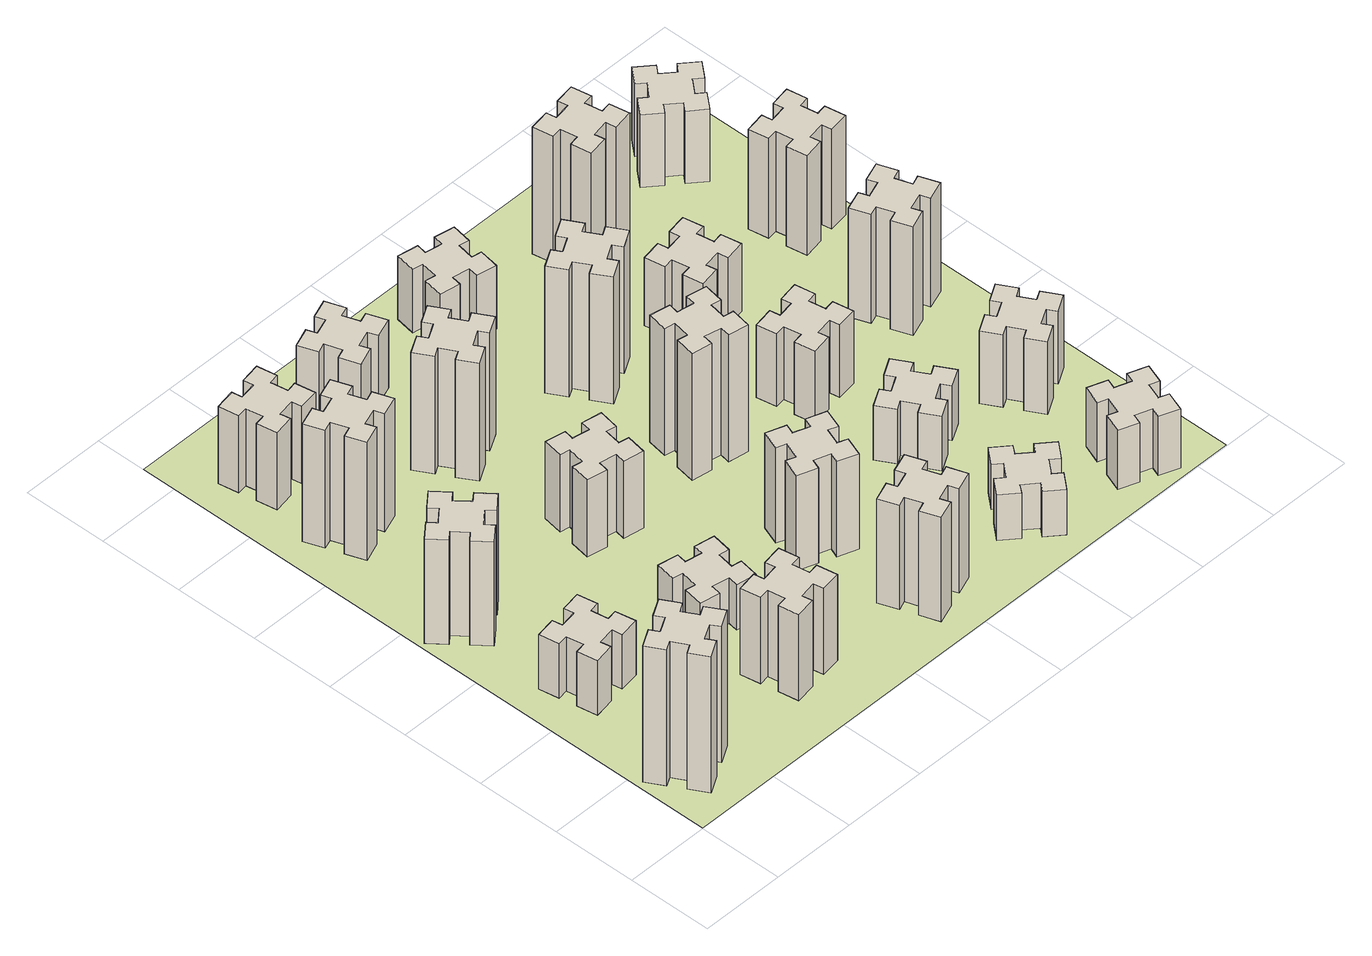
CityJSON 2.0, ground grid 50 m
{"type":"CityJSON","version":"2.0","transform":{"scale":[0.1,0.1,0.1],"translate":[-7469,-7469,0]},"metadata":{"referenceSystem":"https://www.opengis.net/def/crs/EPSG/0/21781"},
"CityObjects":{
"building1":{"type":"Building","attributes":{"class":"1000","function":"1000","usage":"1000","yearOfConstruction":2016,"roofType":"1000","measuredHeight":90,"storeysAboveGround":30,"storeysBelowGround":0},"geometry":[{"type":"Solid","lod":"1","boundaries":[[[[0,1,2,3,4,5,6,7,8,9,10,11,12,13,14,15,16,17,18,19]],[[17,16,20,21]],[[16,15,22,20]],[[15,14,23,22]],[[14,13,24,23]],[[13,12,25,24]],[[12,11,26,25]],[[11,10,27,26]],[[10,9,28,27]],[[9,8,29,28]],[[8,7,30,29]],[[7,6,31,30]],[[6,5,32,31]],[[5,4,33,32]],[[4,3,34,33]],[[3,2,35,34]],[[2,1,36,35]],[[1,0,37,36]],[[0,19,38,37]],[[19,18,39,38]],[[18,17,21,39]],[[24,25,26,27,28,29,30,31,32,33,34,35,36,37,38,39,21,20,22,23]]]]}]},
"building2":{"type":"Building","attributes":{"class":"1000","function":"1000","usage":"1000","yearOfConstruction":2016,"roofType":"1000","measuredHeight":36,"storeysAboveGround":30,"storeysBelowGround":0},"geometry":[{"type":"Solid","lod":"1","boundaries":[[[[40,41,42,43,44,45,46,47,48,49,50,51,52,53,54,55,56,57,58,59]],[[57,56,60,61]],[[56,55,62,60]],[[55,54,63,62]],[[54,53,64,63]],[[53,52,65,64]],[[52,51,66,65]],[[51,50,67,66]],[[50,49,68,67]],[[49,48,69,68]],[[48,47,70,69]],[[47,46,71,70]],[[46,45,72,71]],[[45,44,73,72]],[[44,43,74,73]],[[43,42,75,74]],[[42,41,76,75]],[[41,40,77,76]],[[40,59,78,77]],[[59,58,79,78]],[[58,57,61,79]],[[64,65,66,67,68,69,70,71,72,73,74,75,76,77,78,79,61,60,62,63]]]]}]},
"building3":{"type":"Building","attributes":{"class":"1000","function":"1000","usage":"1000","yearOfConstruction":2016,"roofType":"1000","measuredHeight":69,"storeysAboveGround":30,"storeysBelowGround":0},"geometry":[{"type":"Solid","lod":"1","boundaries":[[[[80,81,82,83,84,85,86,87,88,89,90,91,92,93,94,95,96,97,98,99]],[[97,96,100,101]],[[96,95,102,100]],[[95,94,103,102]],[[94,93,104,103]],[[93,92,105,104]],[[92,91,106,105]],[[91,90,107,106]],[[90,89,108,107]],[[89,88,109,108]],[[88,87,110,109]],[[87,86,111,110]],[[86,85,112,111]],[[85,84,113,112]],[[84,83,114,113]],[[83,82,115,114]],[[82,81,116,115]],[[81,80,117,116]],[[80,99,118,117]],[[99,98,119,118]],[[98,97,101,119]],[[104,105,106,107,108,109,110,111,112,113,114,115,116,117,118,119,101,100,102,103]]]]}]},
"building4":{"type":"Building","attributes":{"class":"1000","function":"1000","usage":"1000","yearOfConstruction":2016,"roofType":"1000","measuredHeight":78,"storeysAboveGround":30,"storeysBelowGround":0},"geometry":[{"type":"Solid","lod":"1","boundaries":[[[[120,121,122,123,124,125,126,127,128,129,130,131,132,133,134,135,136,137,138,139]],[[137,136,140,141]],[[136,135,142,140]],[[135,134,143,142]],[[134,133,144,143]],[[133,132,145,144]],[[132,131,146,145]],[[131,130,147,146]],[[130,129,148,147]],[[129,128,149,148]],[[128,127,150,149]],[[127,126,151,150]],[[126,125,152,151]],[[125,124,153,152]],[[124,123,154,153]],[[123,122,155,154]],[[122,121,156,155]],[[121,120,157,156]],[[120,139,158,157]],[[139,138,159,158]],[[138,137,141,159]],[[144,145,146,147,148,149,150,151,152,153,154,155,156,157,158,159,141,140,142,143]]]]}]},
"building5":{"type":"Building","attributes":{"class":"1000","function":"1000","usage":"1000","yearOfConstruction":2016,"roofType":"1000","measuredHeight":57,"storeysAboveGround":30,"storeysBelowGround":0},"geometry":[{"type":"Solid","lod":"1","boundaries":[[[[160,161,162,163,164,165,166,167,168,169,170,171,172,173,174,175,176,177,178,179]],[[177,176,180,181]],[[176,175,182,180]],[[175,174,183,182]],[[174,173,184,183]],[[173,172,185,184]],[[172,171,186,185]],[[171,170,187,186]],[[170,169,188,187]],[[169,168,189,188]],[[168,167,190,189]],[[167,166,191,190]],[[166,165,192,191]],[[165,164,193,192]],[[164,163,194,193]],[[163,162,195,194]],[[162,161,196,195]],[[161,160,197,196]],[[160,179,198,197]],[[179,178,199,198]],[[178,177,181,199]],[[184,185,186,187,188,189,190,191,192,193,194,195,196,197,198,199,181,180,182,183]]]]}]},
"building6":{"type":"Building","attributes":{"class":"1000","function":"1000","usage":"1000","yearOfConstruction":2016,"roofType":"1000","measuredHeight":51,"storeysAboveGround":30,"storeysBelowGround":0},"geometry":[{"type":"Solid","lod":"1","boundaries":[[[[200,201,202,203,204,205,206,207,208,209,210,211,212,213,214,215,216,217,218,219]],[[217,216,220,221]],[[216,215,222,220]],[[215,214,223,222]],[[214,213,224,223]],[[213,212,225,224]],[[212,211,226,225]],[[211,210,227,226]],[[210,209,228,227]],[[209,208,229,228]],[[208,207,230,229]],[[207,206,231,230]],[[206,205,232,231]],[[205,204,233,232]],[[204,203,234,233]],[[203,202,235,234]],[[202,201,236,235]],[[201,200,237,236]],[[200,219,238,237]],[[219,218,239,238]],[[218,217,221,239]],[[224,225,226,227,228,229,230,231,232,233,234,235,236,237,238,239,221,220,222,223]]]]}]},
"building7":{"type":"Building","attributes":{"class":"1000","function":"1000","usage":"1000","yearOfConstruction":2016,"roofType":"1000","measuredHeight":30,"storeysAboveGround":30,"storeysBelowGround":0},"geometry":[{"type":"Solid","lod":"1","boundaries":[[[[240,241,242,243,244,245,246,247,248,249,250,251,252,253,254,255,256,257,258,259]],[[257,256,260,261]],[[256,255,262,260]],[[255,254,263,262]],[[254,253,264,263]],[[253,252,265,264]],[[252,251,266,265]],[[251,250,267,266]],[[250,249,268,267]],[[249,248,269,268]],[[248,247,270,269]],[[247,246,271,270]],[[246,245,272,271]],[[245,244,273,272]],[[244,243,274,273]],[[243,242,275,274]],[[242,241,276,275]],[[241,240,277,276]],[[240,259,278,277]],[[259,258,279,278]],[[258,257,261,279]],[[264,265,266,267,268,269,270,271,272,273,274,275,276,277,278,279,261,260,262,263]]]]}]},
"building8":{"type":"Building","attributes":{"class":"1000","function":"1000","usage":"1000","yearOfConstruction":2016,"roofType":"1000","measuredHeight":51,"storeysAboveGround":30,"storeysBelowGround":0},"geometry":[{"type":"Solid","lod":"1","boundaries":[[[[280,281,282,283,284,285,286,287,288,289,290,291,292,293,294,295,296,297,298,299]],[[297,296,300,301]],[[296,295,302,300]],[[295,294,303,302]],[[294,293,304,303]],[[293,292,305,304]],[[292,291,306,305]],[[291,290,307,306]],[[290,289,308,307]],[[289,288,309,308]],[[288,287,310,309]],[[287,286,311,310]],[[286,285,312,311]],[[285,284,313,312]],[[284,283,314,313]],[[283,282,315,314]],[[282,281,316,315]],[[281,280,317,316]],[[280,299,318,317]],[[299,298,319,318]],[[298,297,301,319]],[[304,305,306,307,308,309,310,311,312,313,314,315,316,317,318,319,301,300,302,303]]]]}]},
"building9":{"type":"Building","attributes":{"class":"1000","function":"1000","usage":"1000","yearOfConstruction":2016,"roofType":"1000","measuredHeight":78,"storeysAboveGround":30,"storeysBelowGround":0},"geometry":[{"type":"Solid","lod":"1","boundaries":[[[[320,321,322,323,324,325,326,327,328,329,330,331,332,333,334,335,336,337,338,339]],[[337,336,340,341]],[[336,335,342,340]],[[335,334,343,342]],[[334,333,344,343]],[[333,332,345,344]],[[332,331,346,345]],[[331,330,347,346]],[[330,329,348,347]],[[329,328,349,348]],[[328,327,350,349]],[[327,326,351,350]],[[326,325,352,351]],[[325,324,353,352]],[[324,323,354,353]],[[323,322,355,354]],[[322,321,356,355]],[[321,320,357,356]],[[320,339,358,357]],[[339,338,359,358]],[[338,337,341,359]],[[344,345,346,347,348,349,350,351,352,353,354,355,356,357,358,359,341,340,342,343]]]]}]},
"building10":{"type":"Building","attributes":{"class":"1000","function":"1000","usage":"1000","yearOfConstruction":2016,"roofType":"1000","measuredHeight":45,"storeysAboveGround":30,"storeysBelowGround":0},"geometry":[{"type":"Solid","lod":"1","boundaries":[[[[360,361,362,363,364,365,366,367,368,369,370,371,372,373,374,375,376,377,378,379]],[[377,376,380,381]],[[376,375,382,380]],[[375,374,383,382]],[[374,373,384,383]],[[373,372,385,384]],[[372,371,386,385]],[[371,370,387,386]],[[370,369,388,387]],[[369,368,389,388]],[[368,367,390,389]],[[367,366,391,390]],[[366,365,392,391]],[[365,364,393,392]],[[364,363,394,393]],[[363,362,395,394]],[[362,361,396,395]],[[361,360,397,396]],[[360,379,398,397]],[[379,378,399,398]],[[378,377,381,399]],[[384,385,386,387,388,389,390,391,392,393,394,395,396,397,398,399,381,380,382,383]]]]}]},
"building11":{"type":"Building","attributes":{"class":"1000","function":"1000","usage":"1000","yearOfConstruction":2016,"roofType":"1000","measuredHeight":69,"storeysAboveGround":30,"storeysBelowGround":0},"geometry":[{"type":"Solid","lod":"1","boundaries":[[[[400,401,402,403,404,405,406,407,408,409,410,411,412,413,414,415,416,417,418,419]],[[417,416,420,421]],[[416,415,422,420]],[[415,414,423,422]],[[414,413,424,423]],[[413,412,425,424]],[[412,411,426,425]],[[411,410,427,426]],[[410,409,428,427]],[[409,408,429,428]],[[408,407,430,429]],[[407,406,431,430]],[[406,405,432,431]],[[405,404,433,432]],[[404,403,434,433]],[[403,402,435,434]],[[402,401,436,435]],[[401,400,437,436]],[[400,419,438,437]],[[419,418,439,438]],[[418,417,421,439]],[[424,425,426,427,428,429,430,431,432,433,434,435,436,437,438,439,421,420,422,423]]]]}]},
"building12":{"type":"Building","attributes":{"class":"1000","function":"1000","usage":"1000","yearOfConstruction":2016,"roofType":"1000","measuredHeight":63,"storeysAboveGround":30,"storeysBelowGround":0},"geometry":[{"type":"Solid","lod":"1","boundaries":[[[[440,441,442,443,444,445,446,447,448,449,450,451,452,453,454,455,456,457,458,459]],[[457,456,460,461]],[[456,455,462,460]],[[455,454,463,462]],[[454,453,464,463]],[[453,452,465,464]],[[452,451,466,465]],[[451,450,467,466]],[[450,449,468,467]],[[449,448,469,468]],[[448,447,470,469]],[[447,446,471,470]],[[446,445,472,471]],[[445,444,473,472]],[[444,443,474,473]],[[443,442,475,474]],[[442,441,476,475]],[[441,440,477,476]],[[440,459,478,477]],[[459,458,479,478]],[[458,457,461,479]],[[464,465,466,467,468,469,470,471,472,473,474,475,476,477,478,479,461,460,462,463]]]]}]},
"building13":{"type":"Building","attributes":{"class":"1000","function":"1000","usage":"1000","yearOfConstruction":2016,"roofType":"1000","measuredHeight":84,"storeysAboveGround":30,"storeysBelowGround":0},"geometry":[{"type":"Solid","lod":"1","boundaries":[[[[480,481,482,483,484,485,486,487,488,489,490,491,492,493,494,495,496,497,498,499]],[[497,496,500,501]],[[496,495,502,500]],[[495,494,503,502]],[[494,493,504,503]],[[493,492,505,504]],[[492,491,506,505]],[[491,490,507,506]],[[490,489,508,507]],[[489,488,509,508]],[[488,487,510,509]],[[487,486,511,510]],[[486,485,512,511]],[[485,484,513,512]],[[484,483,514,513]],[[483,482,515,514]],[[482,481,516,515]],[[481,480,517,516]],[[480,499,518,517]],[[499,498,519,518]],[[498,497,501,519]],[[504,505,506,507,508,509,510,511,512,513,514,515,516,517,518,519,501,500,502,503]]]]}]},
"building14":{"type":"Building","attributes":{"class":"1000","function":"1000","usage":"1000","yearOfConstruction":2016,"roofType":"1000","measuredHeight":84,"storeysAboveGround":30,"storeysBelowGround":0},"geometry":[{"type":"Solid","lod":"1","boundaries":[[[[520,521,522,523,524,525,526,527,528,529,530,531,532,533,534,535,536,537,538,539]],[[537,536,540,541]],[[536,535,542,540]],[[535,534,543,542]],[[534,533,544,543]],[[533,532,545,544]],[[532,531,546,545]],[[531,530,547,546]],[[530,529,548,547]],[[529,528,549,548]],[[528,527,550,549]],[[527,526,551,550]],[[526,525,552,551]],[[525,524,553,552]],[[524,523,554,553]],[[523,522,555,554]],[[522,521,556,555]],[[521,520,557,556]],[[520,539,558,557]],[[539,538,559,558]],[[538,537,541,559]],[[544,545,546,547,548,549,550,551,552,553,554,555,556,557,558,559,541,540,542,543]]]]}]},
"building15":{"type":"Building","attributes":{"class":"1000","function":"1000","usage":"1000","yearOfConstruction":2016,"roofType":"1000","measuredHeight":42,"storeysAboveGround":30,"storeysBelowGround":0},"geometry":[{"type":"Solid","lod":"1","boundaries":[[[[560,561,562,563,564,565,566,567,568,569,570,571,572,573,574,575,576,577,578,579]],[[577,576,580,581]],[[576,575,582,580]],[[575,574,583,582]],[[574,573,584,583]],[[573,572,585,584]],[[572,571,586,585]],[[571,570,587,586]],[[570,569,588,587]],[[569,568,589,588]],[[568,567,590,589]],[[567,566,591,590]],[[566,565,592,591]],[[565,564,593,592]],[[564,563,594,593]],[[563,562,595,594]],[[562,561,596,595]],[[561,560,597,596]],[[560,579,598,597]],[[579,578,599,598]],[[578,577,581,599]],[[584,585,586,587,588,589,590,591,592,593,594,595,596,597,598,599,581,580,582,583]]]]}]},
"building16":{"type":"Building","attributes":{"class":"1000","function":"1000","usage":"1000","yearOfConstruction":2016,"roofType":"1000","measuredHeight":30,"storeysAboveGround":30,"storeysBelowGround":0},"geometry":[{"type":"Solid","lod":"1","boundaries":[[[[600,601,602,603,604,605,606,607,608,609,610,611,612,613,614,615,616,617,618,619]],[[617,616,620,621]],[[616,615,622,620]],[[615,614,623,622]],[[614,613,624,623]],[[613,612,625,624]],[[612,611,626,625]],[[611,610,627,626]],[[610,609,628,627]],[[609,608,629,628]],[[608,607,630,629]],[[607,606,631,630]],[[606,605,632,631]],[[605,604,633,632]],[[604,603,634,633]],[[603,602,635,634]],[[602,601,636,635]],[[601,600,637,636]],[[600,619,638,637]],[[619,618,639,638]],[[618,617,621,639]],[[624,625,626,627,628,629,630,631,632,633,634,635,636,637,638,639,621,620,622,623]]]]}]},
"building17":{"type":"Building","attributes":{"class":"1000","function":"1000","usage":"1000","yearOfConstruction":2016,"roofType":"1000","measuredHeight":36,"storeysAboveGround":30,"storeysBelowGround":0},"geometry":[{"type":"Solid","lod":"1","boundaries":[[[[640,641,642,643,644,645,646,647,648,649,650,651,652,653,654,655,656,657,658,659]],[[657,656,660,661]],[[656,655,662,660]],[[655,654,663,662]],[[654,653,664,663]],[[653,652,665,664]],[[652,651,666,665]],[[651,650,667,666]],[[650,649,668,667]],[[649,648,669,668]],[[648,647,670,669]],[[647,646,671,670]],[[646,645,672,671]],[[645,644,673,672]],[[644,643,674,673]],[[643,642,675,674]],[[642,641,676,675]],[[641,640,677,676]],[[640,659,678,677]],[[659,658,679,678]],[[658,657,661,679]],[[664,665,666,667,668,669,670,671,672,673,674,675,676,677,678,679,661,660,662,663]]]]}]},
"building18":{"type":"Building","attributes":{"class":"1000","function":"1000","usage":"1000","yearOfConstruction":2016,"roofType":"1000","measuredHeight":48,"storeysAboveGround":30,"storeysBelowGround":0},"geometry":[{"type":"Solid","lod":"1","boundaries":[[[[680,681,682,683,684,685,686,687,688,689,690,691,692,693,694,695,696,697,698,699]],[[697,696,700,701]],[[696,695,702,700]],[[695,694,703,702]],[[694,693,704,703]],[[693,692,705,704]],[[692,691,706,705]],[[691,690,707,706]],[[690,689,708,707]],[[689,688,709,708]],[[688,687,710,709]],[[687,686,711,710]],[[686,685,712,711]],[[685,684,713,712]],[[684,683,714,713]],[[683,682,715,714]],[[682,681,716,715]],[[681,680,717,716]],[[680,699,718,717]],[[699,698,719,718]],[[698,697,701,719]],[[704,705,706,707,708,709,710,711,712,713,714,715,716,717,718,719,701,700,702,703]]]]}]},
"building19":{"type":"Building","attributes":{"class":"1000","function":"1000","usage":"1000","yearOfConstruction":2016,"roofType":"1000","measuredHeight":45,"storeysAboveGround":30,"storeysBelowGround":0},"geometry":[{"type":"Solid","lod":"1","boundaries":[[[[720,721,722,723,724,725,726,727,728,729,730,731,732,733,734,735,736,737,738,739]],[[737,736,740,741]],[[736,735,742,740]],[[735,734,743,742]],[[734,733,744,743]],[[733,732,745,744]],[[732,731,746,745]],[[731,730,747,746]],[[730,729,748,747]],[[729,728,749,748]],[[728,727,750,749]],[[727,726,751,750]],[[726,725,752,751]],[[725,724,753,752]],[[724,723,754,753]],[[723,722,755,754]],[[722,721,756,755]],[[721,720,757,756]],[[720,739,758,757]],[[739,738,759,758]],[[738,737,741,759]],[[744,745,746,747,748,749,750,751,752,753,754,755,756,757,758,759,741,740,742,743]]]]}]},
"building20":{"type":"Building","attributes":{"class":"1000","function":"1000","usage":"1000","yearOfConstruction":2016,"roofType":"1000","measuredHeight":39,"storeysAboveGround":30,"storeysBelowGround":0},"geometry":[{"type":"Solid","lod":"1","boundaries":[[[[760,761,762,763,764,765,766,767,768,769,770,771,772,773,774,775,776,777,778,779]],[[777,776,780,781]],[[776,775,782,780]],[[775,774,783,782]],[[774,773,784,783]],[[773,772,785,784]],[[772,771,786,785]],[[771,770,787,786]],[[770,769,788,787]],[[769,768,789,788]],[[768,767,790,789]],[[767,766,791,790]],[[766,765,792,791]],[[765,764,793,792]],[[764,763,794,793]],[[763,762,795,794]],[[762,761,796,795]],[[761,760,797,796]],[[760,779,798,797]],[[779,778,799,798]],[[778,777,781,799]],[[784,785,786,787,788,789,790,791,792,793,794,795,796,797,798,799,781,780,782,783]]]]}]},
"building21":{"type":"Building","attributes":{"class":"1000","function":"1000","usage":"1000","yearOfConstruction":2016,"roofType":"1000","measuredHeight":84,"storeysAboveGround":30,"storeysBelowGround":0},"geometry":[{"type":"Solid","lod":"1","boundaries":[[[[800,801,802,803,804,805,806,807,808,809,810,811,812,813,814,815,816,817,818,819]],[[817,816,820,821]],[[816,815,822,820]],[[815,814,823,822]],[[814,813,824,823]],[[813,812,825,824]],[[812,811,826,825]],[[811,810,827,826]],[[810,809,828,827]],[[809,808,829,828]],[[808,807,830,829]],[[807,806,831,830]],[[806,805,832,831]],[[805,804,833,832]],[[804,803,834,833]],[[803,802,835,834]],[[802,801,836,835]],[[801,800,837,836]],[[800,819,838,837]],[[819,818,839,838]],[[818,817,821,839]],[[824,825,826,827,828,829,830,831,832,833,834,835,836,837,838,839,821,820,822,823]]]]}]},
"building22":{"type":"Building","attributes":{"class":"1000","function":"1000","usage":"1000","yearOfConstruction":2016,"roofType":"1000","measuredHeight":48,"storeysAboveGround":30,"storeysBelowGround":0},"geometry":[{"type":"Solid","lod":"1","boundaries":[[[[840,841,842,843,844,845,846,847,848,849,850,851,852,853,854,855,856,857,858,859]],[[857,856,860,861]],[[856,855,862,860]],[[855,854,863,862]],[[854,853,864,863]],[[853,852,865,864]],[[852,851,866,865]],[[851,850,867,866]],[[850,849,868,867]],[[849,848,869,868]],[[848,847,870,869]],[[847,846,871,870]],[[846,845,872,871]],[[845,844,873,872]],[[844,843,874,873]],[[843,842,875,874]],[[842,841,876,875]],[[841,840,877,876]],[[840,859,878,877]],[[859,858,879,878]],[[858,857,861,879]],[[864,865,866,867,868,869,870,871,872,873,874,875,876,877,878,879,861,860,862,863]]]]}]},
"building23":{"type":"Building","attributes":{"class":"1000","function":"1000","usage":"1000","yearOfConstruction":2016,"roofType":"1000","measuredHeight":72,"storeysAboveGround":30,"storeysBelowGround":0},"geometry":[{"type":"Solid","lod":"1","boundaries":[[[[880,881,882,883,884,885,886,887,888,889,890,891,892,893,894,895,896,897,898,899]],[[897,896,900,901]],[[896,895,902,900]],[[895,894,903,902]],[[894,893,904,903]],[[893,892,905,904]],[[892,891,906,905]],[[891,890,907,906]],[[890,889,908,907]],[[889,888,909,908]],[[888,887,910,909]],[[887,886,911,910]],[[886,885,912,911]],[[885,884,913,912]],[[884,883,914,913]],[[883,882,915,914]],[[882,881,916,915]],[[881,880,917,916]],[[880,899,918,917]],[[899,898,919,918]],[[898,897,901,919]],[[904,905,906,907,908,909,910,911,912,913,914,915,916,917,918,919,901,900,902,903]]]]}]},
"building24":{"type":"Building","attributes":{"class":"1000","function":"1000","usage":"1000","yearOfConstruction":2016,"roofType":"1000","measuredHeight":66,"storeysAboveGround":30,"storeysBelowGround":0},"geometry":[{"type":"Solid","lod":"1","boundaries":[[[[920,921,922,923,924,925,926,927,928,929,930,931,932,933,934,935,936,937,938,939]],[[937,936,940,941]],[[936,935,942,940]],[[935,934,943,942]],[[934,933,944,943]],[[933,932,945,944]],[[932,931,946,945]],[[931,930,947,946]],[[930,929,948,947]],[[929,928,949,948]],[[928,927,950,949]],[[927,926,951,950]],[[926,925,952,951]],[[925,924,953,952]],[[924,923,954,953]],[[923,922,955,954]],[[922,921,956,955]],[[921,920,957,956]],[[920,939,958,957]],[[939,938,959,958]],[[938,937,941,959]],[[944,945,946,947,948,949,950,951,952,953,954,955,956,957,958,959,941,940,942,943]]]]}]},
"building25":{"type":"Building","attributes":{"class":"1000","function":"1000","usage":"1000","yearOfConstruction":2016,"roofType":"1000","measuredHeight":48,"storeysAboveGround":30,"storeysBelowGround":0},"geometry":[{"type":"Solid","lod":"1","boundaries":[[[[960,961,962,963,964,965,966,967,968,969,970,971,972,973,974,975,976,977,978,979]],[[977,976,980,981]],[[976,975,982,980]],[[975,974,983,982]],[[974,973,984,983]],[[973,972,985,984]],[[972,971,986,985]],[[971,970,987,986]],[[970,969,988,987]],[[969,968,989,988]],[[968,967,990,989]],[[967,966,991,990]],[[966,965,992,991]],[[965,964,993,992]],[[964,963,994,993]],[[963,962,995,994]],[[962,961,996,995]],[[961,960,997,996]],[[960,979,998,997]],[[979,978,999,998]],[[978,977,981,999]],[[984,985,986,987,988,989,990,991,992,993,994,995,996,997,998,999,981,980,982,983]]]]}]},
"landuse1":{"type":"LandUse","attributes":{"name":"plot1","function":"1010"},"geometry":[{"type":"MultiSurface","lod":"1","boundaries":[[[1000,1001,1002,1003]]]}]}
},
"vertices":[
[155,364,0],[205,277,0],[153,247,0],[213,143,0],[317,203,0],[287,255,0],[374,305,0],[404,253,0],[508,313,0],[448,417,0],[396,387,0],[346,474,0],[398,504,0],[338,608,0],[234,548,0],[264,496,0],[177,446,0],[147,498,0],[43,438,0],[103,334,0],[177,446,900],[147,498,900],[264,496,900],[234,548,900],[338,608,900],[398,504,900],[346,474,900],[396,387,900],[448,417,900],[508,313,900],[404,253,900],[374,305,900],[287,255,900],[317,203,900],[213,143,900],[153,247,900],[205,277,900],[155,364,900],[103,334,900],[43,438,900],
[492,1085,0],[475,1184,0],[534,1194,0],[513,1312,0],[395,1291,0],[405,1232,0],[307,1215,0],[297,1274,0],[178,1253,0],[199,1135,0],[258,1145,0],[276,1047,0],[217,1037,0],[237,918,0],[356,939,0],[345,998,0],[444,1016,0],[454,957,0],[572,977,0],[551,1096,0],[444,1016,360],[454,957,360],[345,998,360],[356,939,360],[237,918,360],[217,1037,360],[276,1047,360],[258,1145,360],[199,1135,360],[178,1253,360],[297,1274,360],[307,1215,360],[405,1232,360],[395,1291,360],[513,1312,360],[534,1194,360],[475,1184,360],[492,1085,360],[551,1096,360],[572,977,360],
[308,1739,0],[384,1803,0],[423,1757,0],[515,1834,0],[438,1926,0],[392,1888,0],[327,1964,0],[373,2003,0],[296,2095,0],[204,2018,0],[243,1972,0],[166,1907,0],[128,1953,0],[36,1876,0],[113,1784,0],[159,1823,0],[223,1746,0],[177,1708,0],[254,1616,0],[346,1693,0],[223,1746,690],[177,1708,690],[159,1823,690],[113,1784,690],[36,1876,690],[128,1953,690],[166,1907,690],[243,1972,690],[204,2018,690],[296,2095,690],[373,2003,690],[327,1964,690],[392,1888,690],[438,1926,690],[515,1834,690],[423,1757,690],[384,1803,690],[308,1739,690],[346,1693,690],[254,1616,690],
[385,2816,0],[291,2782,0],[270,2838,0],[157,2797,0],[199,2684,0],[255,2705,0],[289,2611,0],[233,2590,0],[274,2477,0],[387,2519,0],[366,2575,0],[460,2609,0],[480,2553,0],[593,2594,0],[552,2707,0],[496,2686,0],[462,2780,0],[518,2800,0],[477,2913,0],[364,2872,0],[462,2780,780],[518,2800,780],[496,2686,780],[552,2707,780],[593,2594,780],[480,2553,780],[460,2609,780],[366,2575,780],[387,2519,780],[274,2477,780],[233,2590,780],[289,2611,780],[255,2705,780],[199,2684,780],[157,2797,780],[270,2838,780],[291,2782,780],[385,2816,780],[364,2872,780],[477,2913,780],
[1085,358,0],[1184,376,0],[1194,317,0],[1312,337,0],[1291,456,0],[1232,445,0],[1215,544,0],[1274,554,0],[1253,672,0],[1135,651,0],[1145,592,0],[1047,575,0],[1037,634,0],[918,613,0],[939,495,0],[998,505,0],[1016,407,0],[957,397,0],[977,278,0],[1096,299,0],[1016,407,570],[957,397,570],[998,505,570],[939,495,570],[918,613,570],[1037,634,570],[1047,575,570],[1145,592,570],[1135,651,570],[1253,672,570],[1274,554,570],[1215,544,570],[1232,445,570],[1291,456,570],[1312,337,570],[1194,317,570],[1184,376,570],[1085,358,570],[1096,299,570],[977,278,570],
[258,3265,0],[276,3167,0],[217,3157,0],[237,3038,0],[356,3059,0],[345,3118,0],[444,3136,0],[454,3077,0],[572,3097,0],[551,3216,0],[492,3205,0],[475,3304,0],[534,3314,0],[513,3432,0],[395,3411,0],[405,3352,0],[307,3335,0],[297,3394,0],[178,3373,0],[199,3255,0],[307,3335,510],[297,3394,510],[405,3352,510],[395,3411,510],[513,3432,510],[534,3314,510],[475,3304,510],[492,3205,510],[551,3216,510],[572,3097,510],[454,3077,510],[444,3136,510],[345,3118,510],[356,3059,510],[237,3038,510],[217,3157,510],[276,3167,510],[258,3265,510],[199,3255,510],[178,3373,510],
[1016,1084,0],[998,985,0],[939,996,0],[918,877,0],[1037,857,0],[1047,916,0],[1145,898,0],[1135,839,0],[1253,818,0],[1274,937,0],[1215,947,0],[1232,1045,0],[1291,1035,0],[1312,1153,0],[1194,1174,0],[1184,1115,0],[1085,1132,0],[1096,1191,0],[977,1212,0],[957,1094,0],[1085,1132,300],[1096,1191,300],[1184,1115,300],[1194,1174,300],[1312,1153,300],[1291,1035,300],[1232,1045,300],[1215,947,300],[1274,937,300],[1253,818,300],[1135,839,300],[1145,898,300],[1047,916,300],[1037,857,300],[918,877,300],[939,996,300],[998,985,300],[1016,1084,300],[957,1094,300],[977,1212,300],
[1315,1787,0],[1332,1885,0],[1391,1875,0],[1412,1993,0],[1294,2014,0],[1284,1955,0],[1185,1972,0],[1196,2031,0],[1077,2052,0],[1057,1934,0],[1116,1924,0],[1098,1825,0],[1039,1836,0],[1018,1717,0],[1137,1697,0],[1147,1756,0],[1245,1738,0],[1235,1679,0],[1353,1658,0],[1374,1777,0],[1245,1738,510],[1235,1679,510],[1147,1756,510],[1137,1697,510],[1018,1717,510],[1039,1836,510],[1098,1825,510],[1116,1924,510],[1057,1934,510],[1077,2052,510],[1196,2031,510],[1185,1972,510],[1284,1955,510],[1294,2014,510],[1412,1993,510],[1391,1875,510],[1332,1885,510],[1315,1787,510],[1374,1777,510],[1353,1658,510],
[1236,2707,0],[1186,2794,0],[1238,2824,0],[1178,2928,0],[1074,2868,0],[1104,2816,0],[1017,2766,0],[987,2818,0],[883,2758,0],[943,2654,0],[995,2684,0],[1045,2597,0],[993,2567,0],[1053,2463,0],[1157,2523,0],[1127,2575,0],[1214,2625,0],[1244,2573,0],[1348,2633,0],[1288,2737,0],[1214,2625,780],[1244,2573,780],[1127,2575,780],[1157,2523,780],[1053,2463,780],[993,2567,780],[1045,2597,780],[995,2684,780],[943,2654,780],[883,2758,780],[987,2818,780],[1017,2766,780],[1104,2816,780],[1074,2868,780],[1178,2928,780],[1238,2824,780],[1186,2794,780],[1236,2707,780],[1288,2737,780],[1348,2633,780],
[1136,3326,0],[1102,3420,0],[1158,3440,0],[1117,3553,0],[1004,3512,0],[1025,3456,0],[931,3422,0],[910,3478,0],[797,3437,0],[839,3324,0],[895,3345,0],[929,3251,0],[873,3230,0],[914,3117,0],[1027,3159,0],[1006,3215,0],[1100,3249,0],[1120,3193,0],[1233,3234,0],[1192,3347,0],[1100,3249,450],[1120,3193,450],[1006,3215,450],[1027,3159,450],[914,3117,450],[873,3230,450],[929,3251,450],[895,3345,450],[839,3324,450],[797,3437,450],[910,3478,450],[931,3422,450],[1025,3456,450],[1004,3512,450],[1117,3553,450],[1158,3440,450],[1102,3420,450],[1136,3326,450],[1192,3347,450],[1233,3234,450],
[1965,496,0],[1871,462,0],[1850,518,0],[1737,477,0],[1779,364,0],[1835,385,0],[1869,291,0],[1813,270,0],[1854,157,0],[1967,199,0],[1946,255,0],[2040,289,0],[2060,233,0],[2173,274,0],[2132,387,0],[2076,366,0],[2042,460,0],[2098,480,0],[2057,593,0],[1944,552,0],[2042,460,690],[2098,480,690],[2076,366,690],[2132,387,690],[2173,274,690],[2060,233,690],[2040,289,690],[1946,255,690],[1967,199,690],[1854,157,690],[1813,270,690],[1869,291,690],[1835,385,690],[1779,364,690],[1737,477,690],[1850,518,690],[1871,462,690],[1965,496,690],[1944,552,690],[2057,593,690],
[1940,1102,0],[1846,1136,0],[1867,1192,0],[1754,1233,0],[1713,1120,0],[1769,1100,0],[1735,1006,0],[1679,1027,0],[1637,914,0],[1750,873,0],[1771,929,0],[1865,895,0],[1844,839,0],[1957,797,0],[1998,910,0],[1942,931,0],[1976,1025,0],[2032,1004,0],[2073,1117,0],[1960,1158,0],[1976,1025,630],[2032,1004,630],[1942,931,630],[1998,910,630],[1957,797,630],[1844,839,630],[1865,895,630],[1771,929,630],[1750,873,630],[1637,914,630],[1679,1027,630],[1735,1006,630],[1769,1100,630],[1713,1120,630],[1754,1233,630],[1867,1192,630],[1846,1136,630],[1940,1102,630],[1960,1158,630],[2073,1117,630],
[1856,1924,0],[1838,1825,0],[1779,1836,0],[1758,1717,0],[1877,1697,0],[1887,1756,0],[1985,1738,0],[1975,1679,0],[2093,1658,0],[2114,1777,0],[2055,1787,0],[2072,1885,0],[2131,1875,0],[2152,1993,0],[2034,2014,0],[2024,1955,0],[1925,1972,0],[1936,2031,0],[1817,2052,0],[1797,1934,0],[1925,1972,840],[1936,2031,840],[2024,1955,840],[2034,2014,840],[2152,1993,840],[2131,1875,840],[2072,1885,840],[2055,1787,840],[2114,1777,840],[2093,1658,840],[1975,1679,840],[1985,1738,840],[1887,1756,840],[1877,1697,840],[1758,1717,840],[1779,1836,840],[1838,1825,840],[1856,1924,840],[1797,1934,840],[1817,2052,840],
[1967,2475,0],[2054,2525,0],[2084,2473,0],[2188,2533,0],[2128,2637,0],[2076,2607,0],[2026,2694,0],[2078,2724,0],[2018,2828,0],[1914,2768,0],[1944,2716,0],[1857,2666,0],[1827,2718,0],[1723,2658,0],[1783,2554,0],[1835,2584,0],[1885,2497,0],[1833,2467,0],[1893,2363,0],[1997,2423,0],[1885,2497,840],[1833,2467,840],[1835,2584,840],[1783,2554,840],[1723,2658,840],[1827,2718,840],[1857,2666,840],[1944,2716,840],[1914,2768,840],[2018,2828,840],[2078,2724,840],[2026,2694,840],[2076,2607,840],[2128,2637,840],[2188,2533,840],[2084,2473,840],[2054,2525,840],[1967,2475,840],[1997,2423,840],[1893,2363,840],
[1687,3236,0],[1785,3218,0],[1775,3159,0],[1893,3138,0],[1914,3257,0],[1855,3267,0],[1872,3365,0],[1931,3355,0],[1952,3473,0],[1834,3494,0],[1824,3435,0],[1725,3452,0],[1736,3511,0],[1617,3532,0],[1597,3414,0],[1656,3404,0],[1638,3305,0],[1579,3316,0],[1558,3197,0],[1677,3177,0],[1638,3305,420],[1579,3316,420],[1656,3404,420],[1597,3414,420],[1617,3532,420],[1736,3511,420],[1725,3452,420],[1824,3435,420],[1834,3494,420],[1952,3473,420],[1931,3355,420],[1872,3365,420],[1855,3267,420],[1914,3257,420],[1893,3138,420],[1775,3159,420],[1785,3218,420],[1687,3236,420],[1677,3177,420],[1558,3197,420],
[2804,427,0],[2728,492,0],[2766,538,0],[2674,615,0],[2597,523,0],[2643,484,0],[2579,408,0],[2533,446,0],[2456,354,0],[2548,277,0],[2586,323,0],[2663,259,0],[2624,213,0],[2716,136,0],[2793,228,0],[2747,266,0],[2812,343,0],[2858,304,0],[2935,396,0],[2843,473,0],[2812,343,300],[2858,304,300],[2747,266,300],[2793,228,300],[2716,136,300],[2624,213,300],[2663,259,300],[2586,323,300],[2548,277,300],[2456,354,300],[2533,446,300],[2579,408,300],[2643,484,300],[2597,523,300],[2674,615,300],[2766,538,300],[2728,492,300],[2804,427,300],[2843,473,300],[2935,396,300],
[2575,1104,0],[2625,1017,0],[2573,987,0],[2633,883,0],[2737,943,0],[2707,995,0],[2794,1045,0],[2824,993,0],[2928,1053,0],[2868,1157,0],[2816,1127,0],[2766,1214,0],[2818,1244,0],[2758,1348,0],[2654,1288,0],[2684,1236,0],[2597,1186,0],[2567,1238,0],[2463,1178,0],[2523,1074,0],[2597,1186,360],[2567,1238,360],[2684,1236,360],[2654,1288,360],[2758,1348,360],[2818,1244,360],[2766,1214,360],[2816,1127,360],[2868,1157,360],[2928,1053,360],[2824,993,360],[2794,1045,360],[2707,995,360],[2737,943,360],[2633,883,360],[2573,987,360],[2625,1017,360],[2575,1104,360],[2523,1074,360],[2463,1178,360],
[2625,1872,0],[2527,1855,0],[2517,1914,0],[2398,1893,0],[2419,1775,0],[2478,1785,0],[2496,1687,0],[2437,1677,0],[2457,1558,0],[2576,1579,0],[2565,1638,0],[2664,1656,0],[2674,1597,0],[2792,1617,0],[2771,1736,0],[2712,1725,0],[2695,1824,0],[2754,1834,0],[2733,1952,0],[2615,1931,0],[2695,1824,480],[2754,1834,480],[2712,1725,480],[2771,1736,480],[2792,1617,480],[2674,1597,480],[2664,1656,480],[2565,1638,480],[2576,1579,480],[2457,1558,480],[2437,1677,480],[2496,1687,480],[2478,1785,480],[2419,1775,480],[2398,1893,480],[2517,1914,480],[2527,1855,480],[2625,1872,480],[2615,1931,480],[2733,1952,480],
[2565,2378,0],[2664,2396,0],[2674,2337,0],[2792,2357,0],[2771,2476,0],[2712,2465,0],[2695,2564,0],[2754,2574,0],[2733,2692,0],[2615,2671,0],[2625,2612,0],[2527,2595,0],[2517,2654,0],[2398,2633,0],[2419,2515,0],[2478,2525,0],[2496,2427,0],[2437,2417,0],[2457,2298,0],[2576,2319,0],[2496,2427,450],[2437,2417,450],[2478,2525,450],[2419,2515,450],[2398,2633,450],[2517,2654,450],[2527,2595,450],[2625,2612,450],[2615,2671,450],[2733,2692,450],[2754,2574,450],[2695,2564,450],[2712,2465,450],[2771,2476,450],[2792,2357,450],[2674,2337,450],[2664,2396,450],[2565,2378,450],[2576,2319,450],[2457,2298,450],
[3251,189,0],[3345,155,0],[3324,99,0],[3437,57,0],[3478,170,0],[3422,191,0],[3456,285,0],[3512,264,0],[3553,377,0],[3440,418,0],[3420,362,0],[3326,396,0],[3347,452,0],[3234,493,0],[3193,380,0],[3249,360,0],[3215,266,0],[3159,287,0],[3117,174,0],[3230,133,0],[3215,266,390],[3159,287,390],[3249,360,390],[3193,380,390],[3234,493,390],[3347,452,390],[3326,396,390],[3420,362,390],[3440,418,390],[3553,377,390],[3512,264,390],[3456,285,390],[3422,191,390],[3478,170,390],[3437,57,390],[3324,99,390],[3345,155,390],[3251,189,390],[3230,133,390],[3117,174,390],
[2478,3265,0],[2496,3167,0],[2437,3157,0],[2457,3038,0],[2576,3059,0],[2565,3118,0],[2664,3136,0],[2674,3077,0],[2792,3097,0],[2771,3216,0],[2712,3205,0],[2695,3304,0],[2754,3314,0],[2733,3432,0],[2615,3411,0],[2625,3352,0],[2527,3335,0],[2517,3394,0],[2398,3373,0],[2419,3255,0],[2527,3335,840],[2517,3394,840],[2625,3352,840],[2615,3411,840],[2733,3432,840],[2754,3314,840],[2695,3304,840],[2712,3205,840],[2771,3216,840],[2792,3097,840],[2674,3077,840],[2664,3136,840],[2565,3118,840],[2576,3059,840],[2457,3038,840],[2437,3157,840],[2496,3167,840],[2478,3265,840],[2419,3255,840],[2398,3373,840],
[3456,1027,0],[3406,1114,0],[3458,1144,0],[3398,1248,0],[3294,1188,0],[3324,1136,0],[3237,1086,0],[3207,1138,0],[3103,1078,0],[3163,974,0],[3215,1004,0],[3265,917,0],[3213,887,0],[3273,783,0],[3377,843,0],[3347,895,0],[3434,945,0],[3464,893,0],[3568,953,0],[3508,1057,0],[3434,945,480],[3464,893,480],[3347,895,480],[3377,843,480],[3273,783,480],[3213,887,480],[3265,917,480],[3215,1004,480],[3163,974,480],[3103,1078,480],[3207,1138,480],[3237,1086,480],[3324,1136,480],[3294,1188,480],[3398,1248,480],[3458,1144,480],[3406,1114,480],[3456,1027,480],[3508,1057,480],[3568,953,480],
[3456,1846,0],[3422,1940,0],[3478,1960,0],[3437,2073,0],[3324,2032,0],[3345,1976,0],[3251,1942,0],[3230,1998,0],[3117,1957,0],[3159,1844,0],[3215,1865,0],[3249,1771,0],[3193,1750,0],[3234,1637,0],[3347,1679,0],[3326,1735,0],[3420,1769,0],[3440,1713,0],[3553,1754,0],[3512,1867,0],[3420,1769,720],[3440,1713,720],[3326,1735,720],[3347,1679,720],[3234,1637,720],[3193,1750,720],[3249,1771,720],[3215,1865,720],[3159,1844,720],[3117,1957,720],[3230,1998,720],[3251,1942,720],[3345,1976,720],[3324,2032,720],[3437,2073,720],[3478,1960,720],[3422,1940,720],[3456,1846,720],[3512,1867,720],[3553,1754,720],
[3318,2625,0],[3336,2527,0],[3277,2517,0],[3297,2398,0],[3416,2419,0],[3405,2478,0],[3504,2496,0],[3514,2437,0],[3632,2457,0],[3611,2576,0],[3552,2565,0],[3535,2664,0],[3594,2674,0],[3573,2792,0],[3455,2771,0],[3465,2712,0],[3367,2695,0],[3357,2754,0],[3238,2733,0],[3259,2615,0],[3367,2695,660],[3357,2754,660],[3465,2712,660],[3455,2771,660],[3573,2792,660],[3594,2674,660],[3535,2664,660],[3552,2565,660],[3611,2576,660],[3632,2457,660],[3514,2437,660],[3504,2496,660],[3405,2478,660],[3416,2419,660],[3297,2398,660],[3277,2517,660],[3336,2527,660],[3318,2625,660],[3259,2615,660],[3238,2733,660],
[3444,3387,0],[3368,3452,0],[3406,3498,0],[3314,3575,0],[3237,3483,0],[3283,3444,0],[3219,3368,0],[3173,3406,0],[3096,3314,0],[3188,3237,0],[3226,3283,0],[3303,3219,0],[3264,3173,0],[3356,3096,0],[3433,3188,0],[3387,3226,0],[3452,3303,0],[3498,3264,0],[3575,3356,0],[3483,3433,0],[3452,3303,480],[3498,3264,480],[3387,3226,480],[3433,3188,480],[3356,3096,480],[3264,3173,480],[3303,3219,480],[3226,3283,480],[3188,3237,480],[3096,3314,480],[3173,3406,480],[3219,3368,480],[3283,3444,480],[3237,3483,480],[3314,3575,480],[3406,3498,480],[3368,3452,480],[3444,3387,480],[3483,3433,480],[3575,3356,480],
[5,3705,0],[3705,3705,0],[3705,5,0],[5,5,0]
]}
